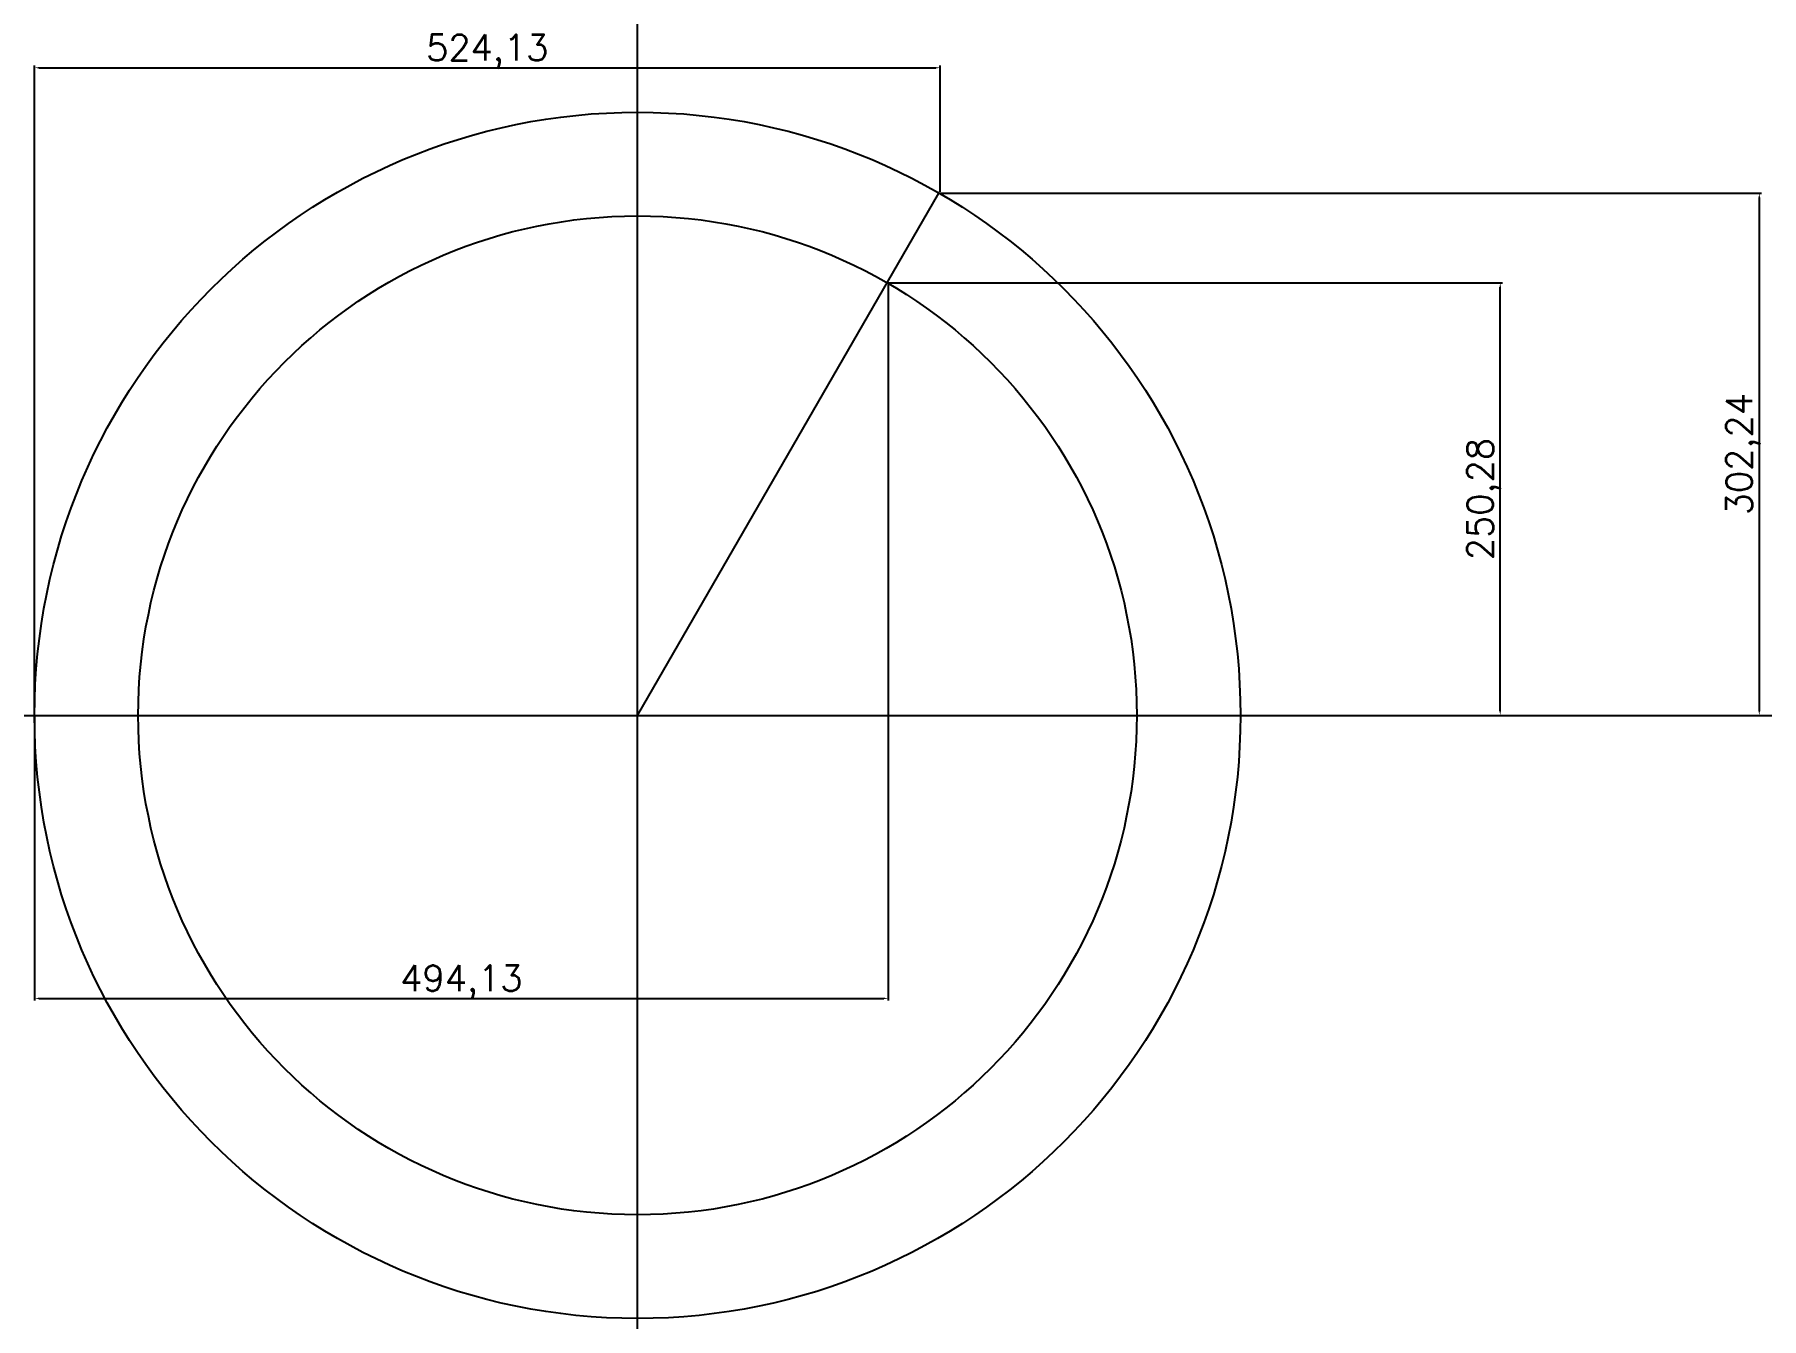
# Model space of a CAD drawing. Header units: millimetres. Extents: x -4337 to 2045, y -2256 to 1013.
# Drawn here: x -4337 to -3337, y -2256 to -1513 of the extents above.
import ezdxf

# ---------------------------------------------------------------- set-up
doc = ezdxf.new("R2010")
doc.units = ezdxf.units.MM
doc.header["$PDMODE"] = 1
doc.styles.get("Standard").update_dxf_attribs({"font": 'txt', "bigfont": 'gbcbig.shx'})
doc.dimstyles.new('ISO-25', dxfattribs={"dimtxt": 15, "dimasz": 2.5, "dimexe": 1.25, "dimexo": 0.625, "dimtad": 1, "dimtxsty": 'Standard', "dimcen": 2.5, "dimadec": 0, "dimazin": 0, "dimtfac": 1, "dimtmove": 0, "dimatfit": 3, "dimfxl": 1, "dimarcsym": 0})

# ---------------------------------------------------------------- blocks, each defined once
blk = doc.blocks.new('*D16')
at = {"color": 0, "lineweight": -2}
for p, q in [((-3842.62, -1656.52), (-3487.13, -1656.52)), ((-3488.38, -1904.3), (-3488.38, -1659.02)), ((-3987.12, -1906.8), (-3487.13, -1906.8))]:
    blk.add_line(p, q, dxfattribs=at)
at = {"color": 0}
for points in [[(-3488.8, -1659.02), (-3487.96, -1659.02), (-3488.38, -1656.52)], [(-3488.8, -1904.3), (-3487.96, -1904.3), (-3488.38, -1906.8)]]:
    blk.add_solid(points, dxfattribs=at)
at = {"layer": 'Defpoints', "color": 0}
for p in [(-3843.25, -1656.52), (-3488.38, -1656.52), (-3987.75, -1906.8)]:
    blk.add_point(p, dxfattribs=at)
at = {"color": 0, "insert": (-3497.76, -1781.66), "char_height": 15, "attachment_point": 5, "rotation": 90}
blk.add_mtext('250,28', dxfattribs=at)
blk = doc.blocks.new('*D17')
at = {"color": 0, "lineweight": -2}
for p, q in [((-3812.62, -1604.56), (-3337.18, -1604.56)), ((-3338.43, -1607.06), (-3338.43, -1904.3)), ((-3987.12, -1906.8), (-3337.18, -1906.8))]:
    blk.add_line(p, q, dxfattribs=at)
at = {"color": 0}
for points in [[(-3338.84, -1607.06), (-3338.01, -1607.06), (-3338.43, -1604.56)], [(-3338.84, -1904.3), (-3338.01, -1904.3), (-3338.43, -1906.8)]]:
    blk.add_solid(points, dxfattribs=at)
at = {"layer": 'Defpoints', "color": 0}
for p in [(-3813.25, -1604.56), (-3987.75, -1906.8), (-3338.43, -1906.8)]:
    blk.add_point(p, dxfattribs=at)
at = {"color": 0, "insert": (-3347.8, -1755.68), "char_height": 15, "attachment_point": 5, "rotation": 90}
blk.add_mtext('302,24', dxfattribs=at)
blk = doc.blocks.new('*D21')
at = {"color": 0, "lineweight": -2}
for p, q in [((-3842.62, -1657.77), (-3842.62, -2071.84)), ((-4336.75, -1907.43), (-4336.75, -2071.84)), ((-4334.25, -2070.59), (-3845.12, -2070.59))]:
    blk.add_line(p, q, dxfattribs=at)
at = {"color": 0}
for points in [[(-4334.25, -2070.17), (-4334.25, -2071), (-4336.75, -2070.59)], [(-3845.12, -2070.17), (-3845.12, -2071), (-3842.62, -2070.59)]]:
    blk.add_solid(points, dxfattribs=at)
at = {"layer": 'Defpoints', "color": 0}
for p in [(-3842.62, -1657.15), (-4336.75, -1906.8), (-3842.62, -2070.59)]:
    blk.add_point(p, dxfattribs=at)
at = {"color": 0, "insert": (-4089.69, -2061.21), "char_height": 15, "attachment_point": 5}
blk.add_mtext('494,13', dxfattribs=at)
blk = doc.blocks.new('*D22')
at = {"color": 0, "lineweight": -2}
for p, q in [((-4336.75, -1906.8), (-4336.75, -1530.81)), ((-4334.25, -1532.06), (-3815.12, -1532.06)), ((-3812.62, -1603.93), (-3812.62, -1530.81))]:
    blk.add_line(p, q, dxfattribs=at)
at = {"color": 0}
for points in [[(-4334.25, -1531.65), (-4334.25, -1532.48), (-4336.75, -1532.06)], [(-3815.12, -1531.65), (-3815.12, -1532.48), (-3812.62, -1532.06)]]:
    blk.add_solid(points, dxfattribs=at)
at = {"layer": 'Defpoints', "color": 0}
for p in [(-3812.62, -1532.06), (-3812.62, -1604.56), (-4336.75, -1907.43)]:
    blk.add_point(p, dxfattribs=at)
at = {"color": 0, "insert": (-4074.69, -1522.69), "char_height": 15, "attachment_point": 5}
blk.add_mtext('524,13', dxfattribs=at)

msp = doc.modelspace()

# ---------------------------------------------------------------- linework, layer by layer
msp.add_line((-3987.749, -1906.802), (-3813.249, -1604.559))
for p, direction in [((-3987.749, -1907.427), (0, 1)), ((-4034.387, -1906.802), (1, 0))]:
    msp.add_xline(p, direction)
for radius in [349, 289]:
    msp.add_circle((-3987.749, -1906.802), radius)

# ---------------------------------------------------------------- dimensions: what is measured, and where the dimension line sits
for base, p1, p2, picture, middle in [((-3812.624094096, -1532.062761255), (-4336.749094096, -1907.427185525), (-3812.624094096, -1604.559319604), '*D22', (-4074.686594096, -1522.687761255)), ((-3842.624094096, -2070.587951113), (-4336.749094096, -1906.802185525), (-3842.624094096, -1657.145843831), '*D21', (-4089.686594096, -2061.212951113))]:
    dim = msp.add_linear_dim(base=base, p1=p1, p2=p2, dimstyle='ISO-25')
    dim.commit()
    dim.dimension.update_dxf_attribs({"geometry": picture, "text_midpoint": middle})
for base, p1, p2, picture, middle in [((-3338.427, -1906.802), (-3813.249, -1604.559), (-3987.749, -1906.802), '*D17', (-3347.802, -1755.681)), ((-3488.381, -1656.521), (-3987.749, -1906.802), (-3843.249, -1656.521), '*D16', (-3497.756, -1781.662))]:
    dim = msp.add_linear_dim(base=base, p1=p1, p2=p2, angle=90, dimstyle='ISO-25')
    dim.commit()
    dim.dimension.update_dxf_attribs({"geometry": picture, "text_midpoint": middle})

doc.saveas('drawing.dxf')
